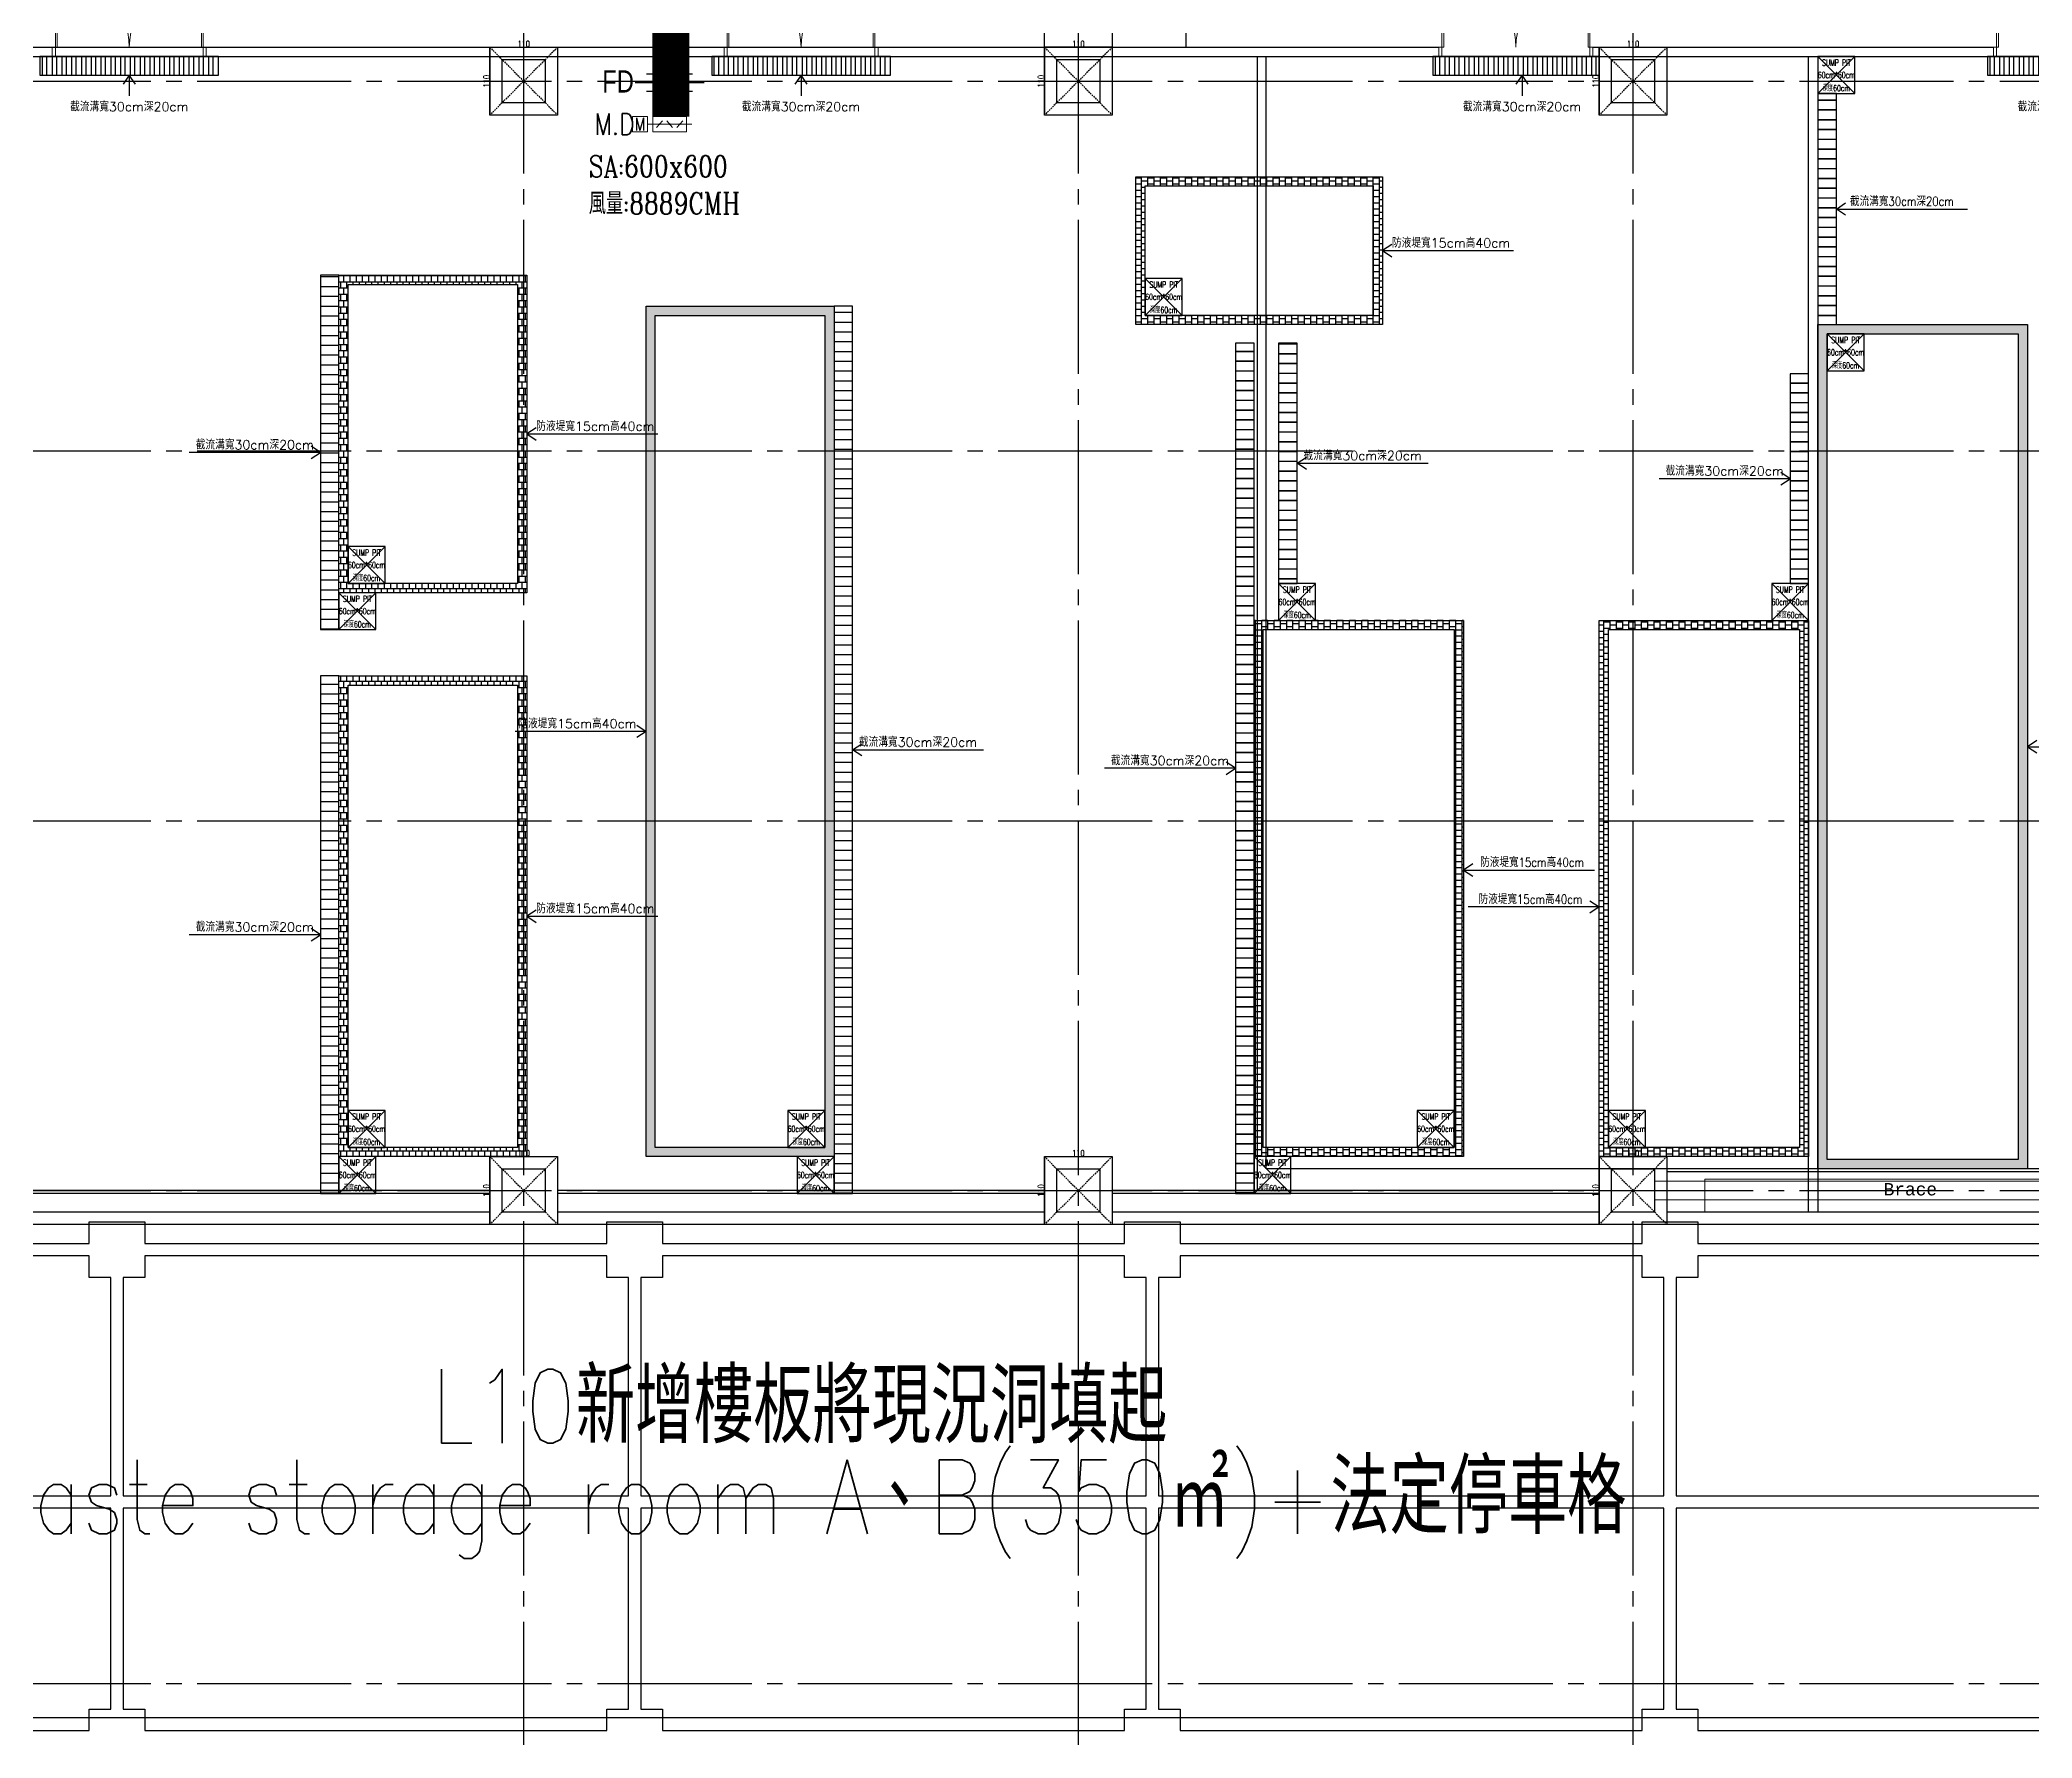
# Model space of a CAD drawing. Extents: x -18489 to 195597, y -1599 to 112111.
# Drawn here: x 10075 to 13308, y 10661 to 13417 of the extents above; entities that cross this region are included whole.
import ezdxf
from ezdxf.enums import TextEntityAlignment as Align

# ---------------------------------------------------------------- set-up
doc = ezdxf.new("R2010")
doc.units = 0
doc.header["$LTSCALE"] = 100
doc.linetypes.add('X-N-FAB-L10$0$COL-CEN-LIN', pattern=[3.25, 2.5, -0.25, 0.25, -0.25])
doc.linetypes.add('X-N-FAB-L10$0$HIDDEN', pattern=[0.375, 0.25, -0.125])
for name, color, linetype in [('188K-SM-03-F10-ELEC-EQ-Y2257103$0$X-F-L30-E-PPB-EQ-200K$0$E-XTR-PNL', 150, 'Continuous'), ('188K-SM-03-F10-MECH-EQ-Y2257103$0$07.AC_2(風管)$0$AC_05_風管_TXT', 2, 'Continuous'), ('188K-SM-03-F10-MECH-EQ-Y2257103$0$07.AC_2(風管)$0$AC_05_風管_風路閥件', 7, 'Continuous'), ('188K-SM-03-F10-MECH-EQ-Y2257103$0$M-DETL-03', 3, 'Continuous'), ('188K-SM-03-F10-MECH-EQ-Y2257103$0$WALL-庫板牆', 6, 'Continuous'), ('X-N-FAB-L10$0$00-Dike', 8, 'Continuous'), ('X-N-FAB-L10$0$00-PANEL', 8, 'Continuous'), ('X-N-FAB-L10$0$00-SUMP PIT', 8, 'Continuous'), ('X-N-FAB-L10$0$00-截流溝', 8, 'Continuous'), ('X-N-FAB-L10$0$00-門', 8, 'Continuous'), ('X-N-FAB-L10$0$08', 8, 'Continuous'), ('X-N-FAB-L10$0$200K新增範圍', 8, 'Continuous'), ('X-N-FAB-L10$0$4', 8, 'Continuous'), ('X-N-FAB-L10$0$A-WALL-IN', 8, 'Continuous'), ('X-N-FAB-L10$0$BEAM', 8, 'Continuous'), ('X-N-FAB-L10$0$BLOCK', 8, 'Continuous'), ('X-N-FAB-L10$0$CCL', 8, 'X-N-FAB-L10$0$COL-CEN-LIN'), ('X-N-FAB-L10$0$COL', 8, 'Continuous'), ('X-N-FAB-L10$0$COL-S', 8, 'Continuous'), ('X-N-FAB-L10$0$DOOR', 8, 'Continuous'), ('X-N-FAB-L10$0$DRAIN', 8, 'Continuous'), ('X-N-FAB-L10$0$TXT', 8, 'Continuous'), ('X-N-FAB-L10$0$TXT-C', 8, 'Continuous'), ('X-N-FAB-L10$0$TXT-CODE', 8, 'Continuous'), ('X-N-FAB-L10$0$WALL-P', 8, 'Continuous'), ('X-N-FAB-L10$0$WALL-RC', 8, 'Continuous'), ('X-S-FAB-L10$0$0-DIM-TXT', 8, 'Continuous'), ('X-S-FAB-L10$0$Steel Frame-188K', 8, 'Continuous')]:
    doc.layers.add(name, color=color, linetype=linetype)
for name, color, linetype, lineweight in [('188K-SM-03-F10-MECH-EQ-Y2257103$0$0-AHU-SA', 5, 'Continuous', 0), ('188K-SM-03-F10-MECH-EQ-Y2257103$0$M-HVAC-CMDUCT', 7, 'Continuous', 0), ('X-N-FAB-L10$0$ARC', 8, 'Continuous', 0)]:
    doc.layers.add(name, color=color, linetype=linetype, lineweight=lineweight)
doc.styles.add('188K-SM-03-F10-MECH-EQ-Y2257103$0$07.AC_2(風管)$0$CHINA2', font='c2.shx', dxfattribs={"width": 0.8, "bigfont": 'china2.shx'})
doc.styles.add('188K-SM-03-F10-MECH-EQ-Y2257103$0$AA-TXT', font='simplex.shx', dxfattribs={"bigfont": 'china.shx'})
doc.styles.add('188K-SM-03-F10-MECH-EQ-Y2257103$0$STDTEXT', font='complex.shx', dxfattribs={"bigfont": 'chineset.shx'})
doc.styles.add('X-N-FAB-L10$0$ATS', font='monotxt.shx', dxfattribs={"bigfont": 'BIGFONT.shx'})
doc.styles.add('X-N-FAB-L10$0$CHINA', font='simplex.shx', dxfattribs={"width": 0.75, "bigfont": 'chineset.shx'})
doc.styles.add('X-N-FAB-L10$0$DIM', font='simplex.shx', dxfattribs={"width": 0.67, "bigfont": 'chineset.shx'})
doc.styles.add('X-N-FAB-L10$0$STANDARD', font='SIMPLEX', dxfattribs={"bigfont": 'BIGFONT'})
doc.styles.add('X-S-FAB-L10$0$CHINA', font='simplex.shx', dxfattribs={"width": 0.75, "bigfont": 'chineset.shx'})
doc.styles.add('X-S-FAB-L10$0$Standard', font='', dxfattribs={"width": 0.8})
doc.styles.add('X-S-FAB-L10$0$TG_NOTE_TEXT', font='simplex.shx', dxfattribs={"width": 0.75, "bigfont": 'chineset.shx'})
doc.styles.get('X-S-FAB-L10$0$Standard').set_extended_font_data('Microsoft JhengHei')
doc.dimstyles.new('X-N-FAB-L10$0$JJP_005_defpoint', dxfattribs={"dimtxt": 20, "dimasz": 0.5, "dimexe": 0.5, "dimexo": 0.5, "dimgap": 0.5, "dimtad": 1, "dimdsep": 46, "dimtxsty": 'X-N-FAB-L10$0$DIM', "dimblk": 'X-N-FAB-L10$0$_None', "dimcen": 10, "dimclrd": 256, "dimclre": 256, "dimclrt": 256, "dimadec": 0, "dimazin": 0, "dimtfac": 1, "dimtix": 1, "dimtmove": 2, "dimatfit": 3, "dimldrblk": 'X-N-FAB-L10$0$_None', "dimfxl": 0.5, "dimtolj": 1, "dimtzin": 0, "dimarcsym": 0})

# ---------------------------------------------------------------- blocks, each defined once
blk = doc.blocks.new('X-S-FAB-L10')
at = {"layer": 'X-S-FAB-L10$0$Steel Frame-188K'}
blk.add_lwpolyline([(9405, 11464), (10155, 11464), (10155, 11499), (10245, 11499), (10245, 11464), (10995, 11464), (10995, 11499), (11085, 11499), (11085, 11464), (11835, 11464), (11835, 11499), (11925, 11499), (11925, 11464), (12675, 11464), (12675, 11499), (12765, 11499), (12765, 11464), (13575, 11464)], dxfattribs=at)
for points in [[(10190, 11409), (10155, 11409), (10155, 11444), (9884.287, 11444), (9884.287, 11054.706), (10190, 11054.706)], [(11030, 11409), (10995, 11409), (10995, 11444), (10245, 11444), (10245, 11409), (10210, 11409), (10210, 11054.706), (11030, 11054.706)], [(11870, 11409), (11835, 11409), (11835, 11444), (11085, 11444), (11085, 11409), (11050, 11409), (11050, 11054.706), (11870, 11054.706)], [(12710, 11409), (12675, 11409), (12675, 11444), (11925, 11444), (11925, 11409), (11890, 11409), (11890, 11054.706), (12710, 11054.706)], [(13610, 11409), (13575, 11409), (13575, 11444), (12765, 11444), (12765, 11409), (12730, 11409), (12730, 11054.706), (13575, 11054.706), (13575, 11089.706), (13610, 11089.706)], [(10190, 11034.706), (9884.287, 11034.706), (9884.287, 10673.606), (10155, 10673.606), (10155, 10708.606), (10190, 10708.606)], [(11030, 11034.706), (10210, 11034.706), (10210, 10708.606), (10245, 10708.606), (10245, 10673.606), (10995, 10673.606), (10995, 10708.606), (11030, 10708.606)], [(11870, 11034.706), (11050, 11034.706), (11050, 10708.606), (11085, 10708.606), (11085, 10673.606), (11835, 10673.606), (11835, 10708.606), (11870, 10708.606)], [(12710, 11034.706), (11890, 11034.706), (11890, 10708.606), (11925, 10708.606), (11925, 10673.606), (12675, 10673.606), (12675, 10708.606), (12710, 10708.606)], [(13610, 10999.706), (13575, 10999.706), (13575, 11034.706), (12730, 11034.706), (12730, 10708.606), (12765, 10708.606), (12765, 10673.606), (13575, 10673.606), (13575, 10708.606), (13610, 10708.606)]]:
    blk.add_lwpolyline(points, close=True, dxfattribs=at)
at = {"style": 'X-S-FAB-L10$0$TG_NOTE_TEXT', "width": 0.5, "flags": 1}
for p in [(7463.301, 9020), (18268.251, 8649), (11197.77, 4800.167), (16485.801, 4800.167), (25420.27, 2635), (13360, 320.001, 0), (7463.301, -33.333)]:
    blk.add_attdef('WH', text='', height=20, dxfattribs=at).set_placement(p, align=Align.BOTTOM_LEFT)
at = {"width": 0.5}
for style, p in [('X-S-FAB-L10$0$TG_NOTE_TEXT', (7585, 9020)), ('X-S-FAB-L10$0$TG_NOTE_TEXT', (18389.95, 8649)), ('X-S-FAB-L10$0$TG_NOTE_TEXT', (11117.5, 4813.5)), ('X-S-FAB-L10$0$TG_NOTE_TEXT', (16607.5, 4813.5)), ('X-S-FAB-L10$0$TG_NOTE_TEXT', (25350, 2635)), ('X-S-FAB-L10$0$Standard', (13129.375, 325.001, 0)), ('X-S-FAB-L10$0$TG_NOTE_TEXT', (7585, -20))]:
    blk.add_attdef('DESC', text='', height=10, dxfattribs=dict(at, style=style)).set_placement(p, align=Align.BOTTOM_LEFT)
for tag, style, p in [('TYPE', 'X-S-FAB-L10$0$TG_NOTE_TEXT', (7619.286, 9020)), ('NO', 'X-S-FAB-L10$0$TG_NOTE_TEXT', (7650.095, 9020)), ('TYPE', 'X-S-FAB-L10$0$TG_NOTE_TEXT', (18424.236, 8649)), ('NO', 'X-S-FAB-L10$0$TG_NOTE_TEXT', (18455.045, 8649)), ('NO', 'X-S-FAB-L10$0$TG_NOTE_TEXT', (11088.595, 4813.5)), ('TYPE', 'X-S-FAB-L10$0$TG_NOTE_TEXT', (11151.786, 4813.5)), ('TYPE', 'X-S-FAB-L10$0$TG_NOTE_TEXT', (16641.786, 4813.5)), ('NO', 'X-S-FAB-L10$0$TG_NOTE_TEXT', (16672.595, 4813.5)), ('NO', 'X-S-FAB-L10$0$TG_NOTE_TEXT', (25313, 2635)), ('TYPE', 'X-S-FAB-L10$0$TG_NOTE_TEXT', (25350, 2635)), ('NO', 'X-S-FAB-L10$0$Standard', (13100, 320.001, 0)), ('TYPE', 'X-S-FAB-L10$0$Standard', (13129.375, 320.001, 0)), ('TYPE', 'X-S-FAB-L10$0$TG_NOTE_TEXT', (7619.286, -20)), ('NO', 'X-S-FAB-L10$0$TG_NOTE_TEXT', (7650.095, -20))]:
    blk.add_attdef(tag, text='', height=10, dxfattribs=dict(at, style=style)).set_placement(p, align=Align.BOTTOM_RIGHT)
at = {"style": 'X-S-FAB-L10$0$TG_NOTE_TEXT', "width": 0.5, "flags": 1}
for rotation, p in [(180, (43, 7480)), (180, (943, 7480)), (90, (24310, 3717.77)), (270, (17080, 1711.699))]:
    blk.add_attdef('WH', text='', height=20, rotation=rotation, dxfattribs=at).set_placement(p, align=Align.BOTTOM_LEFT)
at = {"width": 0.5}
for rotation, style, p in [(180, 'X-S-FAB-L10$0$Standard', (317.625, 7480)), (180, 'X-S-FAB-L10$0$Standard', (1217.625, 7480)), (90, 'X-S-FAB-L10$0$TG_NOTE_TEXT', (24310, 3647.5)), (270, 'X-S-FAB-L10$0$TG_NOTE_TEXT', (17080, 1605))]:
    blk.add_attdef('DESC', text='', height=10, rotation=rotation, dxfattribs=dict(at, style=style)).set_placement(p, align=Align.BOTTOM_LEFT)
for tag, rotation, style, p in [('TYPE', 180, 'X-S-FAB-L10$0$Standard', (317.625, 7480)), ('NO', 180, 'X-S-FAB-L10$0$Standard', (347, 7480)), ('TYPE', 180, 'X-S-FAB-L10$0$Standard', (1217.625, 7480)), ('NO', 180, 'X-S-FAB-L10$0$Standard', (1247, 7480)), ('TYPE', 90, 'X-S-FAB-L10$0$TG_NOTE_TEXT', (24310, 3647.5)), ('NO', 90, 'X-S-FAB-L10$0$TG_NOTE_TEXT', (24310, 3610.5)), ('TYPE', 270, 'X-S-FAB-L10$0$TG_NOTE_TEXT', (17080, 1605)), ('NO', 270, 'X-S-FAB-L10$0$TG_NOTE_TEXT', (17080, 1573))]:
    blk.add_attdef(tag, text='', height=10, rotation=rotation, dxfattribs=dict(at, style=style)).set_placement(p, align=Align.BOTTOM_RIGHT)
at = {"layer": 'X-S-FAB-L10$0$0-DIM-TXT', "style": 'X-S-FAB-L10$0$CHINA', "width": 0.75}
for p in [(667.414, 7855.1, -2689.4), (22627.353, 6728.814), (25644.722, 6728.814), (24778.787, 5569.051), (1118.252, 4980), (417.801, 4594.623), (22927.43, 4330.122), (23874.84, 4355), (23749.869, 3901.367), (417.801, 3765.236), (1118.252, 3730), (417.801, 3115.79), (536.882, 2227.832), (16908.994, 1782.652), (888.445, 880.466), (16977.43, 750), (18878.841, 750), (25641.221, 553.233), (21364.03, 526.894)]:
    blk.add_attdef('HIG', text='', height=80, dxfattribs=at).set_placement(p, align=Align.MIDDLE_LEFT)
blk = doc.blocks.new('188K-SM-03-F10-MECH-EQ-Y2257103$0$A$Cba7f5b46')
at = {"layer": '188K-SM-03-F10-MECH-EQ-Y2257103$0$M-HVAC-CMDUCT', "color": 3}
for p, q in [((-2.6, 0.05), (2.6, 0.05)), ((-2.6, 0.05), (-2.6, -0.85)), ((2, 0.95), (-2, 0.95)), ((-2, 0.95), (-2, -0.85)), ((-0.86, 0.45), (-1.54, -0.35)), ((0.34, -0.35), (-0.34, 0.45)), ((1.54, 0.45), (0.86, -0.35)), ((2, -0.85), (2, 0.95)), ((-2, -0.85), (2, -0.85))]:
    blk.add_line(p, q, dxfattribs=at)
blk.add_lwpolyline([(-4.4, 0.95), (-2.6, 0.95), (-2.6, -0.85), (-4.4, -0.85)], close=True, dxfattribs=at)
for points in [[(-1.2, 0.1, 1), (-1.2, 0, 1)], [(0, 0.1, 1), (0, 0, 1)], [(1.2, 0.1, 1), (1.2, 0, 1)]]:
    blk.add_lwpolyline(points, format="xyb", close=True, dxfattribs=at)
at = {"layer": '188K-SM-03-F10-MECH-EQ-Y2257103$0$M-HVAC-CMDUCT', "color": 3, "style": '188K-SM-03-F10-MECH-EQ-Y2257103$0$AA-TXT', "width": 0.8}
for s, height, p in [('M.D', 2.5, (-6.5, 0.05)), ('M', 1.5, (-3.5, 0.05))]:
    blk.add_text(s, height=height, dxfattribs=at).set_placement(p, align=Align.MIDDLE_CENTER)
blk = doc.blocks.new('188K-SM-03-F10-MECH-EQ-Y2257103$0$07.AC_2(風管)$0$AC_FD_防火風門')
at = {"color": 2}
for p, q in [((-18.9, 50.3), (-18.9, -50.3)), ((0, 75.4), (0, 18.9)), ((18.9, 50.3), (18.9, -50.3)), ((0, 18.9), (-18.9, 0)), ((18.9, 0), (0, 18.9)), ((-18.9, 0), (0, -18.9)), ((0, -18.9), (18.9, 0)), ((0, -18.9), (0, -75.4))]:
    blk.add_line(p, q, dxfattribs=at)
blk.add_solid([(0, 18.9), (-18.9, 0), (18.9, 0), (0, -18.9)], dxfattribs=at)
blk = doc.blocks.new('188K-SM-03-F10-MECH-EQ-Y2257103')
at = {"layer": '188K-SM-03-F10-MECH-EQ-Y2257103$0$0-AHU-SA', "const_width": 60}
blk.add_lwpolyline([(11098.5, 13706), (11098.5, 13292.6)], dxfattribs=at)
at = {"layer": '188K-SM-03-F10-MECH-EQ-Y2257103$0$07.AC_2(風管)$0$AC_05_風管_風路閥件', "xscale": 0.7426000859316879, "yscale": 0.7426000859316879, "zscale": 0.7426000859316879, "rotation": 90}
blk.add_blockref('188K-SM-03-F10-MECH-EQ-Y2257103$0$07.AC_2(風管)$0$AC_FD_防火風門', (11096.8, 13347.9), dxfattribs=at)
at = {"layer": '188K-SM-03-F10-MECH-EQ-Y2257103$0$WALL-庫板牆', "xscale": 13.75, "yscale": 13.75, "zscale": 13.75}
blk.add_blockref('188K-SM-03-F10-MECH-EQ-Y2257103$0$A$Cba7f5b46', (11096.8, 13279.5), dxfattribs=at)
at = {"layer": '188K-SM-03-F10-MECH-EQ-Y2257103$0$07.AC_2(風管)$0$AC_05_風管_TXT', "style": '188K-SM-03-F10-MECH-EQ-Y2257103$0$07.AC_2(風管)$0$CHINA2', "width": 0.8}
blk.add_text('FD', height=36, dxfattribs=at).set_placement((10987.4, 13349.6, 0), align=Align.MIDDLE_LEFT)
at = {"layer": '188K-SM-03-F10-MECH-EQ-Y2257103$0$M-DETL-03', "color": 1, "style": '188K-SM-03-F10-MECH-EQ-Y2257103$0$STDTEXT', "width": 0.8}
for s, p in [('SA:600x600', (10965.5, 13194.2)), ('風量:8889CMH', (10965.5, 13134.2))]:
    blk.add_text(s, height=35, dxfattribs=at).set_placement(p)
blk = doc.blocks.new('188K-SM-03-F10-ELEC-EQ-Y2257103')
at = {"layer": '188K-SM-03-F10-ELEC-EQ-Y2257103$0$X-F-L30-E-PPB-EQ-200K$0$E-XTR-PNL'}
blk.add_lwpolyline([(11815, 13405), (11705, 13405), (11705, 13475), (11815, 13475)], close=True, dxfattribs=at)
blk = doc.blocks.new('*D2397')
at = {"layer": 'DefPoints', "lineweight": -2, "transparency": 16777216}
blk.add_line((0, 0), (110, 0), dxfattribs=at)
at = {"layer": 'DefPoints', "color": 0, "transparency": 16777216}
for p in [(0, 0), (110, 0), (110, 0)]:
    blk.add_point(p, dxfattribs=at)
at = {"layer": 'DefPoints', "transparency": 16777216, "insert": (55, 5.5), "char_height": 10, "attachment_point": 5, "style": 'X-N-FAB-L10$0$DIM'}
blk.add_mtext('\\A1;110', dxfattribs=at)
blk = doc.blocks.new('X-N-FAB-L10$0$_None')
blk = doc.blocks.new('*D2398')
at = {"layer": 'DefPoints', "lineweight": -2, "transparency": 16777216}
blk.add_line((0, 0), (0, -110), dxfattribs=at)
at = {"layer": 'DefPoints', "color": 0, "transparency": 16777216}
for p in [(0, 0), (0, -110), (0, -110)]:
    blk.add_point(p, dxfattribs=at)
at = {"layer": 'DefPoints', "transparency": 16777216, "insert": (-5.5, -55), "char_height": 10, "attachment_point": 5, "rotation": 90, "style": 'X-N-FAB-L10$0$DIM'}
blk.add_mtext('\\A1;110', dxfattribs=at)
blk = doc.blocks.new('X-N-FAB-L10$0$DE-MMTN-F1-ALL-B-2-B-CHEM-0009_20250730-For 洋基-v2$0$SUMP PIT')
at = {"layer": 'X-N-FAB-L10$0$08'}
for p, q in [((-30, 30), (30, -30)), ((-30, -30), (30, 30))]:
    blk.add_line(p, q, dxfattribs=at)
blk.add_lwpolyline([(-30, -30), (30, -30), (30, 30), (-30, 30)], close=True, dxfattribs=at)
blk = doc.blocks.new('X-N-FAB-L10$0$A$Cf42b12f3')
at = {"layer": 'X-N-FAB-L10$0$DOOR', "lineweight": 0}
for p, q in [((0, 120), (0, 135)), ((0, 135), (5, 135)), ((5, 135), (5, 120)), ((250, 135), (245, 135)), ((245, 135), (245, 120)), ((250, 120), (250, 135)), ((5, 120), (0, 120)), ((5, 0), (5, 120)), ((5, 120), (8, 120)), ((8, 120), (8, 0)), ((242, 120), (242, 0)), ((245, 120), (242, 120)), ((245, 0), (245, 120)), ((245, 120), (250, 120)), ((8, 0), (5, 0)), ((242, 0), (245, 0))]:
    blk.add_line(p, q, dxfattribs=at)
for centre, start, end in [((5, 120), 270, 0), ((245, 120), 180, 270)]:
    blk.add_arc(centre, 120, start, end, dxfattribs=at)
blk = doc.blocks.new('X-N-FAB-L10$0$SUMP PIT')
at = {"layer": 'X-N-FAB-L10$0$08'}
for p, q in [((-30, 30), (30, -30)), ((-30, -30), (30, 30))]:
    blk.add_line(p, q, dxfattribs=at)
blk.add_lwpolyline([(-30, -30), (30, -30), (30, 30), (-30, 30)], close=True, dxfattribs=at)
at = {"layer": 'X-N-FAB-L10$0$TXT-C', "style": 'X-N-FAB-L10$0$STANDARD', "width": 0.6}
for s, p in [('60cm*60cm', (0, 0)), ('SUMP PIT', (0, 20)), ('深度60cm', (0, -20))]:
    blk.add_text(s, height=10, dxfattribs=at).set_placement(p, align=Align.MIDDLE)
blk = doc.blocks.new('X-N-FAB-L10$0$A$C1988aaf9')
at = {"layer": 'X-N-FAB-L10$0$00-Dike'}
h = blk.add_hatch(dxfattribs=at)
h.set_pattern_fill('AR-B88', color=256, scale=0.05, angle=90)
h.set_pattern_definition([(90, (20244.666, -7945), (-10.16, 3e-15), []), (180, (20244.666, -7945), (-10.16, -5.08), [10.16, -10.16])])
h.paths.add_polyline_path([(8193.5, 1405), (8193.5, 1645), (8593.5, 1645), (8593.5, 1405)])
h.paths.add_polyline_path([(8208.5, 1420), (8208.5, 1630), (8578.5, 1630), (8578.5, 1420)], flags=16)
h = blk.add_hatch(dxfattribs=at)
h.set_pattern_fill('AR-B88', color=256, scale=0.05)
h.set_pattern_definition([(0, (-3280, -11237.5), (0, 10.16), []), (90, (-3280, -11237.5), (-5.08, 10.16), [10.16, -10.16])])
h.paths.add_polyline_path([(6900, 1485), (7205, 1485), (7205, 970), (6900, 970)])
h.paths.add_polyline_path([(6915, 1470), (7190, 1470), (7190, 985), (6915, 985)], flags=16)
h = blk.add_hatch(dxfattribs=at)
h.set_pattern_fill('AR-B88', color=256, scale=0.05)
h.set_pattern_definition([(0, (-5256.534, -11530), (0, 10.16), []), (90, (-5256.534, -11530), (-5.08, 10.16), [10.16, -10.16])])
h.paths.add_polyline_path([(7398.5, 1435), (7703.5, 1435), (7703.5, 55), (7398.5, 55)])
h.paths.add_polyline_path([(7413.5, 1420), (7688.5, 1420), (7688.5, 70), (7413.5, 70)], flags=16)
h = blk.add_hatch(dxfattribs=at)
h.set_pattern_fill('AR-B88', color=256, scale=0.05, angle=810)
h.set_pattern_definition([(90, (21547.5, -14453.655), (-10.16, 6e-15), []), (180, (21547.5, -14453.655), (-10.16, -5.08), [10.16, -10.16])])
h.paths.add_polyline_path([(9300, 35), (9300, 1405), (9640, 1405), (9640, 35)])
h.paths.add_polyline_path([(9315, 50), (9315, 1390), (9625, 1390), (9625, 50)], flags=16)
h = blk.add_hatch(dxfattribs=at)
h.set_pattern_fill('AR-B88', color=256, scale=0.05, angle=1170)
h.set_pattern_definition([(90, (20632.5, -14403.655), (-10.16, 8e-15), []), (180, (20632.5, -14403.655), (-10.16, -5.08), [10.16, -10.16])])
h.paths.add_polyline_path([(8385, 55), (8385, 925), (8725, 925), (8725, 55)])
h.paths.add_polyline_path([(8400, 70), (8400, 910), (8710, 910), (8710, 70)], flags=16)
h = blk.add_hatch(dxfattribs=at)
h.set_pattern_fill('AR-B88', color=256, scale=0.05, angle=990)
h.set_pattern_definition([(270, (-2962.5, 15383.655), (10.16, -7e-15), []), (360, (-2962.5, 15383.655), (10.16, 5.08), [10.16, -10.16])])
h.paths.add_polyline_path([(9285, 925), (9285, 55), (8945, 55), (8945, 925)])
h.paths.add_polyline_path([(9270, 910), (9270, 70), (8960, 70), (8960, 910)], flags=16)
h = blk.add_hatch(dxfattribs=at)
h.set_pattern_fill('AR-B88', color=256, scale=0.05)
h.set_pattern_definition([(0, (-3280, -12322.5), (0, 10.16), []), (90, (-3280, -12322.5), (-5.08, 10.16), [10.16, -10.16])])
h.paths.add_polyline_path([(6900, 835), (7205, 835), (7205, 55), (6900, 55)])
h.paths.add_polyline_path([(6915, 820), (7190, 820), (7190, 70), (6915, 70)], flags=16)
at = {"layer": 'X-N-FAB-L10$0$00-截流溝'}
h = blk.add_hatch(dxfattribs=at)
h.set_pattern_fill('ANSI31', color=256, scale=5, angle=45)
h.set_pattern_definition([(90, (-8217.5, -11015), (-15.875, 3e-15), [])])
h.paths.add_polyline_path([(6415, 1810), (6705, 1810), (6705, 1840), (6415, 1840)])
h = blk.add_hatch(dxfattribs=at)
h.set_pattern_fill('ANSI31', color=256, scale=5, angle=45)
h.set_pattern_definition([(90, (-7127.5, -11015), (-15.875, 3e-15), [])])
h.paths.add_polyline_path([(7505, 1810), (7795, 1810), (7795, 1840), (7505, 1840)])
h = blk.add_hatch(dxfattribs=at)
h.set_pattern_fill('ANSI31', color=256, scale=5, angle=45)
h.set_pattern_definition([(90, (-5957.5, -11015), (-15.875, 3e-15), [])])
h.paths.add_polyline_path([(8675, 1810), (8945, 1810), (8945, 1840), (8675, 1840)])
h = blk.add_hatch(dxfattribs=at)
h.set_pattern_fill('ANSI31', color=256, scale=5, angle=45)
h.set_pattern_definition([(90, (-5057.5, -11015), (-15.875, 3e-15), [])])
h.paths.add_polyline_path([(9575, 1810), (9845, 1810), (9845, 1840), (9575, 1840)])
h = blk.add_hatch(dxfattribs=at)
h.set_pattern_fill('ANSI31', color=256, scale=5, angle=-45)
h.set_pattern_definition([(360, (-3525, 14954.39), (6e-15, 15.875), [])])
h.paths.add_polyline_path([(9300, 1780), (9300, 1405), (9330, 1405), (9330, 1780)])
h = blk.add_hatch(dxfattribs=at)
h.set_pattern_fill('ANSI31', color=256, scale=5, angle=-45)
h.set_pattern_definition([(360, (-5955, 14921.923), (6e-15, 15.875), [])])
h.paths.add_polyline_path([(6870, 1485), (6870, 910), (6900, 910), (6900, 1485)])
h = blk.add_hatch(dxfattribs=at)
h.set_pattern_fill('ANSI31', color=256, scale=5, angle=-45)
h.set_pattern_definition([(360, (-5121.534, 14006.923), (6e-15, 15.875), [])])
h.paths.add_polyline_path([(7703.5, 1435), (7703.5, -5), (7733.5, -5), (7733.5, 1435)])
h = blk.add_hatch(dxfattribs=at)
h.set_pattern_fill('ANSI31', color=256, scale=5, angle=-45)
h.set_pattern_definition([(360, (-4470, 14006.923), (6e-15, 15.875), [])])
h.paths.add_polyline_path([(8355, 1375), (8355, -5), (8385, -5), (8385, 1375)])
h = blk.add_hatch(dxfattribs=at)
h.set_pattern_fill('ANSI31', color=256, scale=5, angle=-45)
h.set_pattern_definition([(360, (-4400, 14479.39), (6e-15, 15.875), [])])
h.paths.add_polyline_path([(8425, 1375), (8425, 985), (8455, 985), (8455, 1375)])
h = blk.add_hatch(dxfattribs=at)
h.set_pattern_fill('ANSI31', color=256, scale=5, angle=-45)
h.set_pattern_definition([(360, (-3570, 14479.39), (6e-15, 15.875), [])])
h.paths.add_polyline_path([(9255, 1325), (9255, 985), (9285, 985), (9285, 1325)])
h = blk.add_hatch(dxfattribs=at)
h.set_pattern_fill('ANSI31', color=256, scale=5, angle=-45)
h.set_pattern_definition([(360, (-5955, 14006.923), (6e-15, 15.875), [])])
h.paths.add_polyline_path([(6870, 835), (6870, -5), (6900, -5), (6900, 835)])
at = {"layer": 'X-N-FAB-L10$0$00-Dike'}
for points in [[(8193.5, 1405), (8193.5, 1645), (8593.5, 1645), (8593.5, 1405)], [(8208.5, 1420), (8208.5, 1630), (8578.5, 1630), (8578.5, 1420)], [(6900, 1485), (7205, 1485), (7205, 970), (6900, 970)], [(6915, 1470), (7190, 1470), (7190, 985), (6915, 985)], [(7398.5, 1435), (7703.5, 1435), (7703.5, 55), (7398.5, 55)], [(7413.5, 1420), (7688.5, 1420), (7688.5, 70), (7413.5, 70)], [(9300, 35), (9300, 1405), (9640, 1405), (9640, 35)], [(9315, 50), (9315, 1390), (9625, 1390), (9625, 50)], [(8385, 55), (8385, 925), (8725, 925), (8725, 55)], [(8400, 70), (8400, 910), (8710, 910), (8710, 70)], [(9285, 925), (9285, 55), (8945, 55), (8945, 925)], [(9270, 910), (9270, 70), (8960, 70), (8960, 910)], [(6900, 835), (7205, 835), (7205, 55), (6900, 55)], [(6915, 820), (7190, 820), (7190, 70), (6915, 70)]]:
    blk.add_lwpolyline(points, close=True, dxfattribs=at)
for points in [[(8608.5, 1535), (8593.5, 1525), (8608.5, 1515)], [(7220, 1237.5), (7205, 1227.5), (7220, 1217.5)], [(7383.5, 755), (7398.5, 745), (7383.5, 735)], [(9655, 730), (9640, 720), (9655, 710)], [(8740, 530), (8725, 520), (8740, 510)], [(8725, 520), (8937.6, 520)], [(7220, 455), (7205, 445), (7220, 435)], [(8945, 460), (8732.4, 460)], [(8930, 470), (8945, 460), (8930, 450)]]:
    blk.add_lwpolyline(points, dxfattribs=at)
at = {"layer": 'X-N-FAB-L10$0$00-PANEL'}
blk.add_lwpolyline([(8155, 1855), (8275, 1855), (8275, 1935), (8155, 1935)], close=True, dxfattribs=at)
at = {"layer": 'X-N-FAB-L10$0$00-截流溝'}
for points in [[(6415, 1810), (6705, 1810), (6705, 1840), (6415, 1840)], [(7505, 1810), (7795, 1810), (7795, 1840), (7505, 1840)], [(8675, 1810), (8945, 1810), (8945, 1840), (8675, 1840)], [(9575, 1810), (9845, 1810), (9845, 1840), (9575, 1840)], [(9300, 1780), (9300, 1405), (9330, 1405), (9330, 1780)], [(6870, 1485), (6870, 910), (6900, 910), (6900, 1485)], [(7703.5, 1435), (7703.5, -5), (7733.5, -5), (7733.5, 1435)], [(8355, 1375), (8355, -5), (8385, -5), (8385, 1375)], [(8425, 1375), (8425, 985), (8455, 985), (8455, 1375)], [(9255, 1325), (9255, 985), (9285, 985), (9285, 1325)], [(6870, 835), (6870, -5), (6900, -5), (6900, 835)]]:
    blk.add_lwpolyline(points, close=True, dxfattribs=at)
for points in [[(6570, 1795), (6560, 1810), (6550, 1795)], [(6560, 1810), (6560, 1776.2)], [(7660, 1795), (7650, 1810), (7640, 1795)], [(7650, 1810), (7650, 1776.2)], [(8830, 1795), (8820, 1810), (8810, 1795)], [(8820, 1810), (8820, 1776.2)], [(9345, 1582.5), (9330, 1592.5), (9345, 1602.5)], [(9330, 1592.5), (9542.6, 1592.5)]]:
    blk.add_lwpolyline(points, dxfattribs=at)
at = {"layer": 'X-N-FAB-L10$0$00-門', "lineweight": 0}
for p, q in [((6435, 1840), (6440, 1840)), ((6685, 1840), (6680, 1840))]:
    blk.add_line(p, q, dxfattribs=at)
at = {"layer": 'X-N-FAB-L10$0$A-WALL-IN'}
blk.add_lwpolyline([(9285, 1840), (9300, 1840), (9300, -35), (9285, -35)], close=True, dxfattribs=at)
at = {"layer": 'X-N-FAB-L10$0$TXT'}
for points in [[(8593.5, 1525), (8806.1, 1525)], [(6870, 1197.5), (6657.4, 1197.5)], [(6855, 1187.5), (6870, 1197.5), (6855, 1207.5)], [(7205, 1227.5), (7417.6, 1227.5)], [(8470, 1170), (8455, 1180), (8470, 1190)], [(8455, 1180), (8667.6, 1180)], [(9240, 1145), (9255, 1155), (9240, 1165)], [(9255, 1155), (9042.4, 1155)], [(7398.5, 745), (7185.9, 745)], [(7748.5, 705), (7733.5, 715), (7748.5, 725)], [(7733.5, 715), (7946.1, 715)], [(9640, 720), (9852.6, 720)], [(8355, 685), (8142.4, 685)], [(8340, 675), (8355, 685), (8340, 695)], [(6855, 405), (6870, 415), (6855, 425)], [(7205, 445), (7417.6, 445)], [(6870, 415), (6657.4, 415)]]:
    blk.add_lwpolyline(points, dxfattribs=at)
at = {"layer": 'X-N-FAB-L10$0$00-SUMP PIT'}
for p in [(9330, 1810), (8238.5, 1450), (9345, 1360), (6945, 1015), (6930, 940), (8455, 955), (9255, 955), (6945, 100), (7658.5, 100), (8680, 100), (8990, 100), (6930, 25), (7673.5, 25), (8415, 25)]:
    blk.add_blockref('X-N-FAB-L10$0$SUMP PIT', p, dxfattribs=at)
at = {"layer": 'X-N-FAB-L10$0$00-Dike', "style": 'X-N-FAB-L10$0$STANDARD', "width": 0.8}
for p in [(8836.3, 525), (8833.7, 465)]:
    blk.add_text('防液堤寬15cm高40cm', height=15, dxfattribs=at).set_placement(p, align=Align.CENTER)
at = {"layer": 'X-N-FAB-L10$0$00-截流溝', "style": 'X-N-FAB-L10$0$STANDARD', "width": 0.8}
blk.add_text('截流溝寬30cm深20cm', height=15, dxfattribs=at).set_placement((9436.3, 1597.5), align=Align.CENTER)
at = {"layer": 'X-N-FAB-L10$0$TXT', "style": 'X-N-FAB-L10$0$CHINA'}
for p in [(6560, 1760), (7650, 1760), (8820, 1760), (9720, 1760)]:
    blk.add_text('截流溝寬30cm深20cm', height=15, dxfattribs=at).set_placement(p, align=Align.MIDDLE)
for s, p in [('防液堤寬15cm高40cm', (8704.8, 1530)), ('防液堤寬15cm高40cm', (7316.3, 1232.5)), ('截流溝寬30cm深20cm', (6763.7, 1202.5)), ('截流溝寬30cm深20cm', (8561.3, 1185)), ('截流溝寬30cm深20cm', (9148.7, 1160)), ('防液堤寬15cm高40cm', (7287.2, 750)), ('截流溝寬30cm深20cm', (7839.8, 720)), ('截流溝寬30cm深20cm', (8248.7, 690)), ('防液堤寬15cm高40cm', (7316.3, 450)), ('截流溝寬30cm深20cm', (6763.7, 420))]:
    blk.add_text(s, height=15, dxfattribs=at).set_placement(p, align=Align.CENTER)
blk = doc.blocks.new('X-N-FAB-L10$0$A$C969652c4')
at = {"layer": 'X-N-FAB-L10$0$08'}
h = blk.add_hatch(dxfattribs=at)
h.set_pattern_fill('ANSI31', color=256, scale=5, angle=45)
h.set_pattern_definition([(90, (-6462.5, -10840), (-15.875, 3e-15), [])])
h.paths.add_polyline_path([(8170, 1985), (8460, 1985), (8460, 2015), (8170, 2015)])
h = blk.add_hatch(dxfattribs=at)
h.set_pattern_fill('ANSI31', color=256, scale=5, angle=45)
h.set_pattern_definition([(90, (-5372.5, -10840), (-15.875, 3e-15), [])])
h.paths.add_polyline_path([(9260, 1985), (9550, 1985), (9550, 2015), (9260, 2015)])
h = blk.add_hatch(dxfattribs=at)
h.set_pattern_fill('ANSI31', color=256, scale=5, angle=45)
h.set_pattern_definition([(90, (-4202.5, -10840), (-15.875, 3e-15), [])])
h.paths.add_polyline_path([(10430, 1985), (10700, 1985), (10700, 2015), (10430, 2015)])
h = blk.add_hatch(dxfattribs=at)
h.set_pattern_fill('ANSI31', color=256, scale=5, angle=45)
h.set_pattern_definition([(90, (-3302.5, -10840), (-15.875, 3e-15), [])])
h.paths.add_polyline_path([(11330, 1985), (11600, 1985), (11600, 2015), (11330, 2015)])
h = blk.add_hatch(dxfattribs=at)
h.set_pattern_fill('ANSI31', color=256, scale=5, angle=-45)
h.set_pattern_definition([(360, (-1770, 15129.39), (6e-15, 15.875), [])])
h.paths.add_polyline_path([(11055, 1955), (11055, 1580), (11085, 1580), (11085, 1955)])
h = blk.add_hatch(dxfattribs=at)
h.set_pattern_fill('ANSI31', color=256, scale=5, angle=-45)
h.set_pattern_definition([(360, (-2715, 14181.923), (6e-15, 15.875), [])])
h.paths.add_polyline_path([(10110, 1550), (10110, 170), (10140, 170), (10140, 1550)])
h = blk.add_hatch(dxfattribs=at)
h.set_pattern_fill('ANSI31', color=256, scale=5, angle=-45)
h.set_pattern_definition([(360, (-2645, 14654.39), (6e-15, 15.875), [])])
h.paths.add_polyline_path([(10180, 1550), (10180, 1160), (10210, 1160), (10210, 1550)])
h = blk.add_hatch(dxfattribs=at)
h.set_pattern_fill('ANSI31', color=256, scale=5, angle=-45)
h.set_pattern_definition([(360, (-1815, 14654.39), (6e-15, 15.875), [])])
h.paths.add_polyline_path([(11010, 1500), (11010, 1160), (11040, 1160), (11040, 1500)])
for points in [[(9948.5, 1580), (9948.5, 1820), (10348.5, 1820), (10348.5, 1580)], [(9963.5, 1595), (9963.5, 1805), (10333.5, 1805), (10333.5, 1595)], [(11055, 210), (11055, 1580), (11395, 1580), (11395, 210)], [(11070, 225), (11070, 1565), (11380, 1565), (11380, 225)], [(10140, 230), (10140, 1100), (10480, 1100), (10480, 230)], [(11040, 1100), (11040, 230), (10700, 230), (10700, 1100)], [(10155, 245), (10155, 1085), (10465, 1085), (10465, 245)], [(11025, 1085), (11025, 245), (10715, 245), (10715, 1085)]]:
    blk.add_lwpolyline(points, close=True, dxfattribs=at)
at = {"layer": 'X-N-FAB-L10$0$A-WALL-IN'}
for points in [[(6840, 211), (6840, 2030), (10440, 2030)], [(8015, 175), (8015, 2015), (10145, 2015), (10145, 175)], [(8015, 175), (8015, 2015), (10145, 2015), (10145, 175)], [(9910, 2030), (10440, 2030)], [(9910, 2015), (10440, 2015)], [(9910, 2015), (10440, 2015)], [(12292.5, 210), (10160, 210), (10160, 2015), (12292.5, 2015)], [(10690, 2030), (11340, 2030)], [(10690, 2030), (11340, 2030)], [(10690, 2015), (11600, 2015)], [(10690, 2015), (11600, 2015)]]:
    blk.add_lwpolyline(points, dxfattribs=at)
blk.add_lwpolyline([(11040, 2015), (11055, 2015), (11055, 210), (11040, 210)], close=True, dxfattribs=at)
at = {"layer": 'X-N-FAB-L10$0$DRAIN'}
for points in [[(8170, 1985), (8460, 1985), (8460, 2015), (8170, 2015)], [(9260, 1985), (9550, 1985), (9550, 2015), (9260, 2015)], [(10430, 1985), (10700, 1985), (10700, 2015), (10430, 2015)], [(11330, 1985), (11600, 1985), (11600, 2015), (11330, 2015)], [(11055, 1955), (11055, 1580), (11085, 1580), (11085, 1955)], [(10110, 1550), (10110, 170), (10140, 170), (10140, 1550)], [(10180, 1550), (10180, 1160), (10210, 1160), (10210, 1550)], [(11010, 1500), (11010, 1160), (11040, 1160), (11040, 1500)]]:
    blk.add_lwpolyline(points, close=True, dxfattribs=at)
at = {"layer": 'X-N-FAB-L10$0$08'}
for p in [(11085, 1985), (9993.5, 1625), (11100, 1535), (10210, 1130), (11010, 1130), (10435, 275), (10745, 275), (10170, 200)]:
    blk.add_blockref('X-N-FAB-L10$0$DE-MMTN-F1-ALL-B-2-B-CHEM-0009_20250730-For 洋基-v2$0$SUMP PIT', p, dxfattribs=at)
at = {"layer": 'X-N-FAB-L10$0$200K新增範圍'}
blk.add_blockref('X-N-FAB-L10$0$A$C1988aaf9', (1755, 175), dxfattribs=at)
at = {"layer": 'X-N-FAB-L10$0$200K新增範圍', "xscale": -1, "rotation": 180}
for p in [(8190, 2150), (9280, 2150), (10440, 2150), (11340, 2150)]:
    blk.add_blockref('X-N-FAB-L10$0$A$Cf42b12f3', p, dxfattribs=at)
blk = doc.blocks.new('*U2396')
at = {"layer": 'DefPoints', "linetype": 'X-N-FAB-L10$0$HIDDEN', "ltscale": 0.1}
for p, q in [((110, 0), (0, -110)), ((0, 0), (110, -110))]:
    blk.add_line(p, q, dxfattribs=at)
at = {"layer": 'X-N-FAB-L10$0$COL', "ltscale": 0.1}
blk.add_lwpolyline([(0, 0), (110, 0), (110, -110), (0, -110)], close=True, dxfattribs=at)
at = {"layer": 'DefPoints'}
dim = blk.add_linear_dim(base=(0, -110), p1=(0, 0), p2=(0, -110), angle=90, dimstyle='X-N-FAB-L10$0$JJP_005_defpoint', override={"dimtxt": 10}, dxfattribs=at)
dim.commit()
dim.dimension.update_dxf_attribs({"geometry": '*D2398', "text_midpoint": (-5.5, -55)})
dim = blk.add_linear_dim(base=(110, 0), p1=(0, 0), p2=(110, 0), dimstyle='X-N-FAB-L10$0$JJP_005_defpoint', override={"dimtxt": 10}, dxfattribs=at)
dim.commit()
dim.dimension.update_dxf_attribs({"geometry": '*D2397', "text_midpoint": (55, 5.5)})
blk = doc.blocks.new('X-N-FAB-L10$0$A$C467ba2ca')
at = {"layer": 'X-N-FAB-L10$0$CCL'}
for p, q in [((-16150, 0), (-16150, 9160)), ((-15250, 0), (-15250, 9160)), ((-14350, 0), (-14350, 9160)), ((-27730, 2750), (360, 2750)), ((-27730, 2150), (360, 2150)), ((-27730, 1550), (360, 1550)), ((-27730, 950), (360, 950)), ((-27730, 150), (360, 150))]:
    blk.add_line(p, q, dxfattribs=at)
at = {"layer": 'X-N-FAB-L10$0$COL-S'}
for points in [[(-16185, 2785), (-16115, 2785), (-16115, 2715), (-16185, 2715)], [(-15285, 2785), (-15215, 2785), (-15215, 2715), (-15285, 2715)], [(-14385, 2785), (-14315, 2785), (-14315, 2715), (-14385, 2715)], [(-16185, 985), (-16115, 985), (-16115, 915), (-16185, 915)], [(-15285, 985), (-15215, 985), (-15215, 915), (-15285, 915)], [(-14385, 985), (-14315, 985), (-14315, 915), (-14385, 915)]]:
    blk.add_lwpolyline(points, close=True, dxfattribs=at)
at = {"layer": 'X-N-FAB-L10$0$BEAM'}
for p in [(-16205, 2805), (-15305, 2805), (-14405, 2805), (-16205, 1005), (-15305, 1005), (-14405, 1005)]:
    blk.add_blockref('*U2396', p, dxfattribs=at)
blk = doc.blocks.new('X-N-FAB-L10')
at = {"layer": 'X-N-FAB-L10$0$4'}
blk.add_lwpolyline([(9005, 10695), (13435, 10695), (13435, 11495), (9005, 11495)], close=True, dxfattribs=at)
at = {"layer": 'X-N-FAB-L10$0$ARC'}
blk.add_lwpolyline([(12695, 11535), (13525, 11535), (13525, 11565), (12695, 11565)], close=True, dxfattribs=at)
blk.add_lwpolyline([(13443.5, 11515), (13443.5, 11568.5), (12776.5, 11568.5), (12776.5, 11515)], dxfattribs=at)
at = {"layer": 'X-N-FAB-L10$0$COL-S'}
for points in [[(10825, 11585), (10895, 11585), (10895, 11515), (10825, 11515)], [(11725, 11585), (11795, 11585), (11795, 11515), (11725, 11515)], [(12625, 11585), (12695, 11585), (12695, 11515), (12625, 11515)]]:
    blk.add_lwpolyline(points, close=True, dxfattribs=at)
at = {"layer": 'X-N-FAB-L10$0$WALL-P'}
for p, q in [((13505, 11585), (12715, 11585)), ((13505, 11580), (12715, 11580)), ((10805, 11550), (10015, 11550)), ((10805, 11545), (10015, 11545)), ((11705, 11550), (10915, 11550)), ((11705, 11545), (10915, 11545)), ((12605, 11550), (11815, 11550)), ((12605, 11545), (11815, 11545))]:
    blk.add_line(p, q, dxfattribs=at)
at = {"layer": 'X-N-FAB-L10$0$WALL-RC'}
for p, q in [((10805, 11515), (10015, 11515)), ((11705, 11515), (10915, 11515)), ((12605, 11515), (11815, 11515)), ((13505, 11515), (12715, 11515)), ((13615, 11495), (8780, 11495))]:
    blk.add_line(p, q, dxfattribs=at)
blk.add_blockref('X-N-FAB-L10$0$A$C969652c4', (1905, 11375))
at = {"layer": 'X-N-FAB-L10$0$BEAM'}
for p in [(10805, 11605), (11705, 11605), (12605, 11605)]:
    blk.add_blockref('*U2396', p, dxfattribs=at)
at = {"layer": 'X-N-FAB-L10$0$BLOCK'}
blk.add_blockref('X-N-FAB-L10$0$A$C467ba2ca', (27010, 10600), dxfattribs=at)
at = {"layer": 'X-N-FAB-L10$0$ARC', "style": 'X-N-FAB-L10$0$ATS'}
blk.add_text('Brace', height=20, dxfattribs=at).set_placement((13110, 11552), align=Align.MIDDLE_CENTER)
at = {"layer": 'X-N-FAB-L10$0$TXT-CODE', "style": 'X-N-FAB-L10$0$CHINA', "width": 0.8}
for s, p in [('L10新增樓板將現況洞填起', (11307.286, 11200)), ('Waste storage room A、B(350㎡)+法定停車格', (11307.286, 11053))]:
    blk.add_text(s, height=120, dxfattribs=at).set_placement(p, align=Align.MIDDLE_CENTER)

msp = doc.modelspace()

# ---------------------------------------------------------------- block references
msp.add_blockref('X-S-FAB-L10', (0, 0))

# ---------------------------------------------------------------- next in the draw order: block references
msp.add_blockref('188K-SM-03-F10-MECH-EQ-Y2257103', (0, 0))

# ---------------------------------------------------------------- next in the draw order: block references
for name in ['X-N-FAB-L10', '188K-SM-03-F10-ELEC-EQ-Y2257103']:
    msp.add_blockref(name, (0, 0))

doc.saveas('drawing.dxf')
